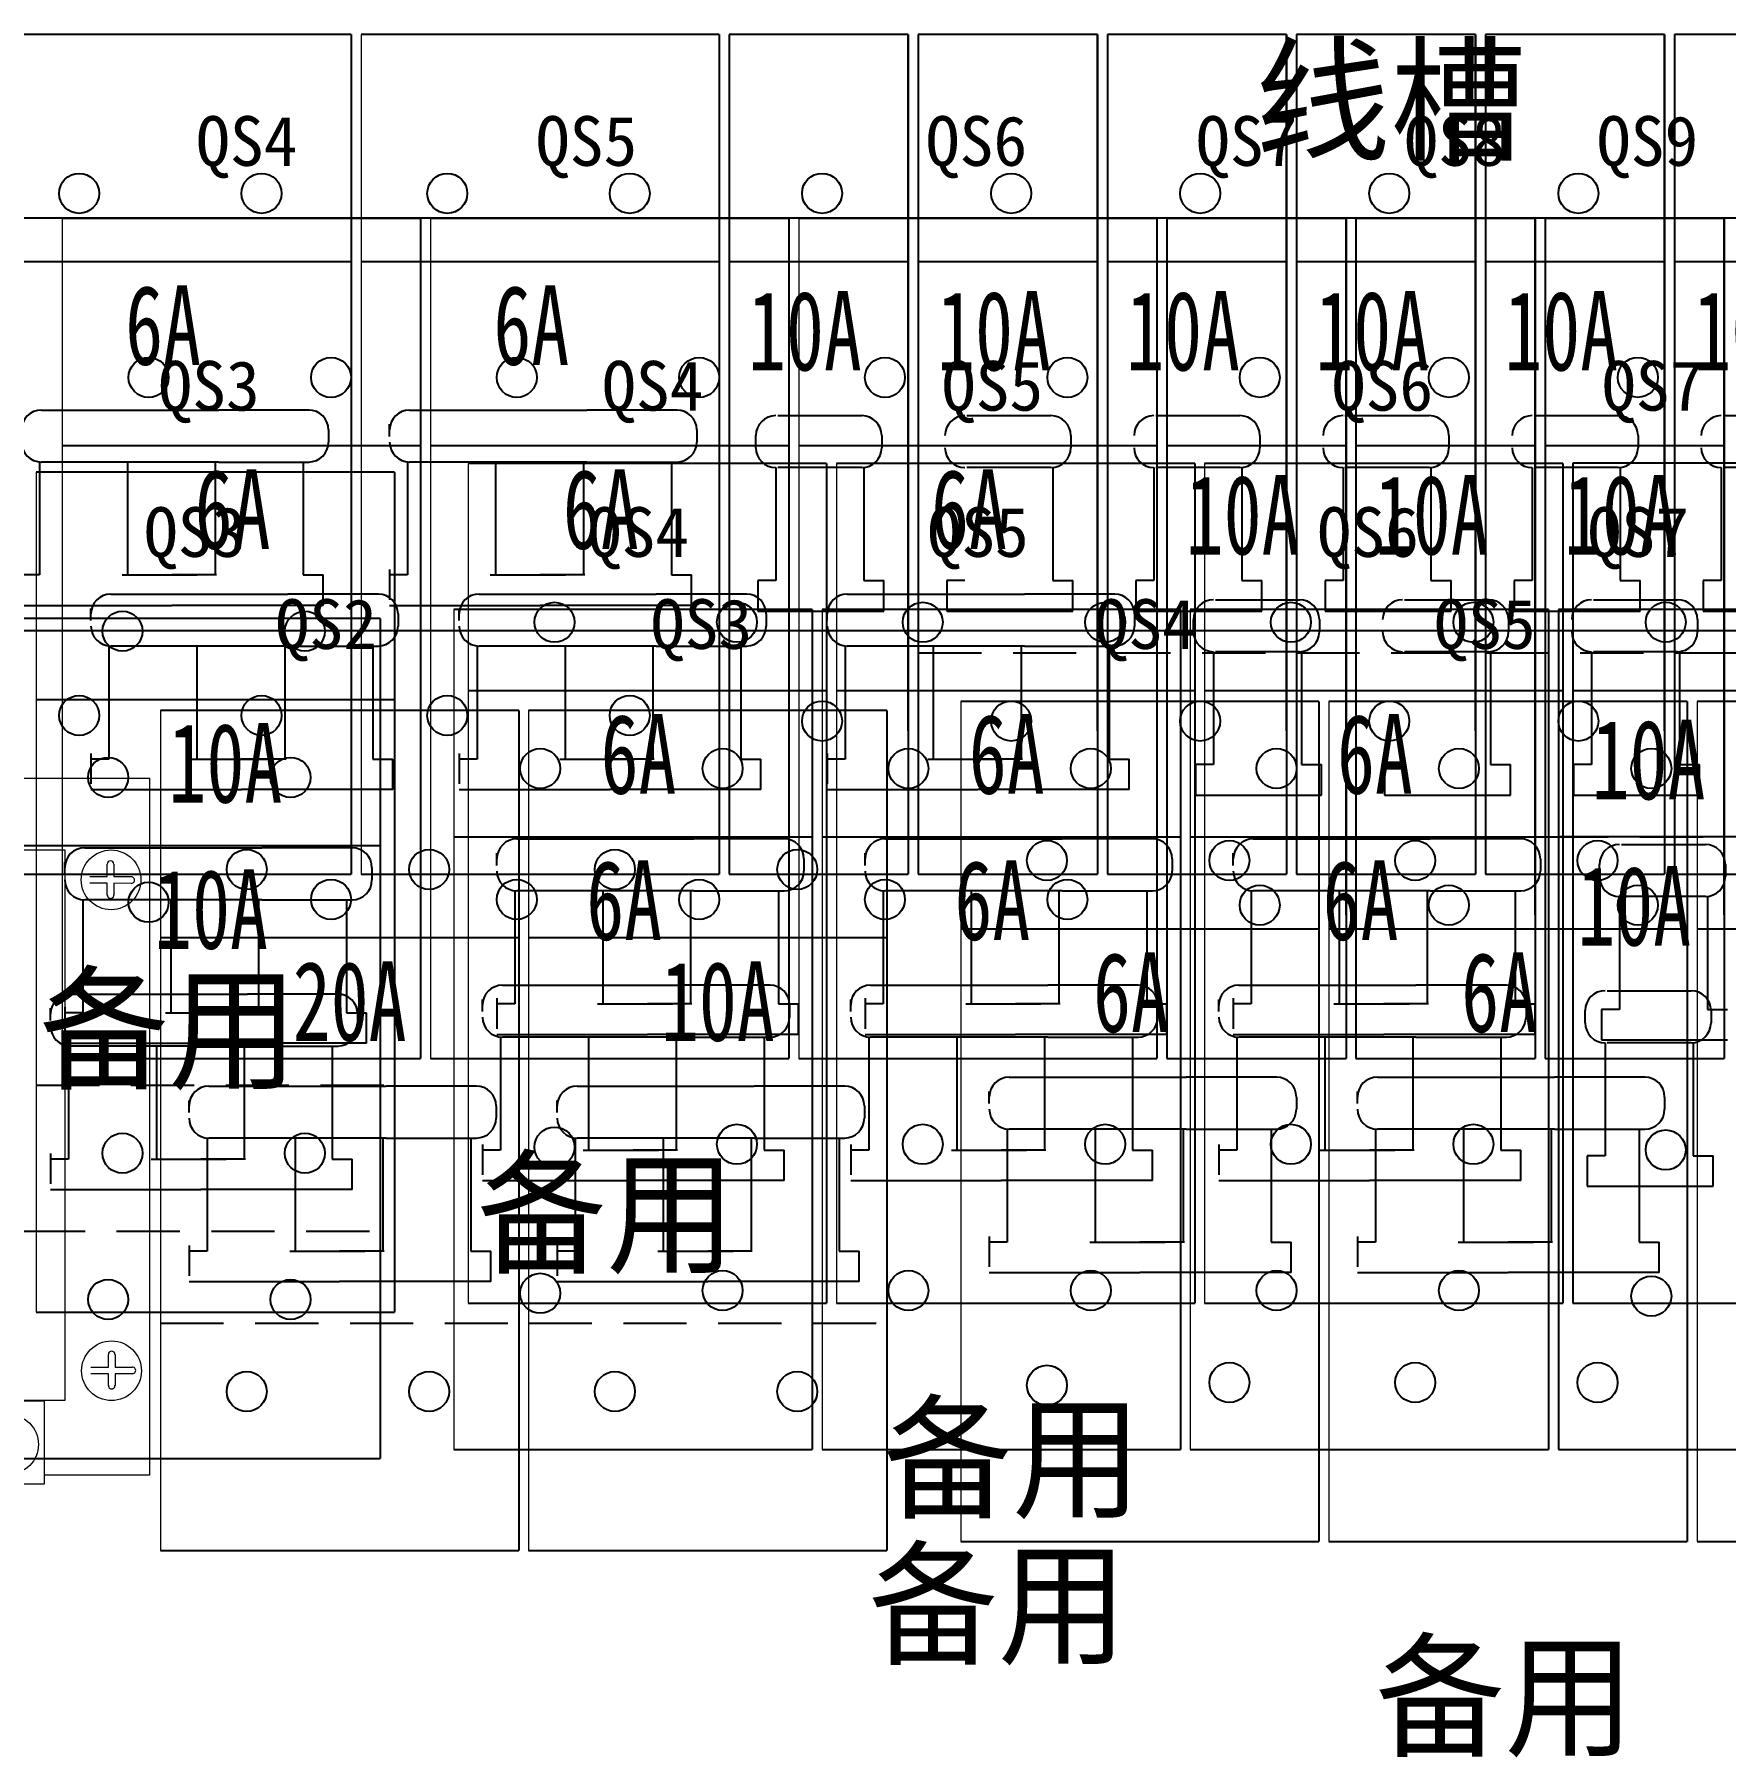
# Model space of a CAD drawing. Extents: x -21176 to 41123, y 80777 to 162275.
# Drawn here: x -17758.5 to -17588.5, y 81918.9 to 82092.1 of the extents above; entities that cross this region are included whole.
import ezdxf

# ---------------------------------------------------------------- set-up
doc = ezdxf.new("R2010")
doc.units = 0
doc.header["$MEASUREMENT"] = 0
doc.linetypes.add('HIDDEN', pattern=[9.525, 6.35, -3.175])
doc.layers.add('TEXT', color=2, linetype='Continuous')
doc.layers.add('细实线层', color=7, linetype='Continuous')
doc.styles.add('ST', font='', dxfattribs={"width": 0.8, "height": 300})
doc.styles.get('ST').set_extended_font_data('SimSun')

msp = doc.modelspace()

# ---------------------------------------------------------------- linework, layer by layer
at = {"color": 0, "linetype": 'Continuous'}
for p, q in [((-17726.634, 82092.112), (-17762.634, 82092.112)), ((-17689.634, 82092.112), (-17725.634, 82092.112)), ((-17688.637, 82092.117), (-17688.637, 82007.682)), ((-17670.637, 82092.117), (-17688.637, 82092.117)), ((-17670.637, 82079.117), (-17670.637, 82092.117)), ((-17670.637, 82079.117), (-17670.637, 82092.117)), ((-17670.637, 82092.117), (-17670.637, 82022.117)), ((-17669.637, 82092.117), (-17669.637, 82007.682)), ((-17651.637, 82092.117), (-17669.637, 82092.117)), ((-17651.637, 82079.117), (-17651.637, 82092.117)), ((-17651.637, 82079.117), (-17651.637, 82092.117)), ((-17651.637, 82092.117), (-17651.637, 82022.117)), ((-17650.637, 82092.117), (-17650.637, 82007.682)), ((-17632.637, 82092.117), (-17650.637, 82092.117)), ((-17632.637, 82079.117), (-17632.637, 82092.117)), ((-17632.637, 82079.117), (-17632.637, 82092.117)), ((-17632.637, 82092.117), (-17632.637, 82022.117)), ((-17631.637, 82092.117), (-17631.637, 82007.682)), ((-17613.637, 82092.117), (-17631.637, 82092.117)), ((-17613.637, 82079.117), (-17613.637, 82092.117)), ((-17613.637, 82079.117), (-17613.637, 82092.117)), ((-17613.637, 82092.117), (-17613.637, 82022.117)), ((-17612.637, 82092.117), (-17612.637, 82007.682)), ((-17594.637, 82092.117), (-17612.637, 82092.117)), ((-17594.637, 82079.117), (-17594.637, 82092.117)), ((-17594.637, 82079.117), (-17594.637, 82092.117)), ((-17594.637, 82092.117), (-17594.637, 82022.117)), ((-17593.637, 82092.117), (-17593.637, 82007.682)), ((-17575.637, 82092.117), (-17593.637, 82092.117)), ((-17719.652, 82073.61), (-17755.652, 82073.61)), ((-17682.652, 82073.61), (-17718.652, 82073.61)), ((-17645.652, 82073.61), (-17681.652, 82073.61)), ((-17644.655, 82073.615), (-17644.655, 81989.18)), ((-17626.655, 82073.615), (-17644.655, 82073.615)), ((-17626.655, 82060.615), (-17626.655, 82073.615)), ((-17626.655, 82060.615), (-17626.655, 82073.615)), ((-17626.655, 82073.615), (-17626.655, 82003.615)), ((-17625.655, 82073.615), (-17625.655, 81989.18)), ((-17607.655, 82073.615), (-17625.655, 82073.615)), ((-17607.655, 82060.615), (-17607.655, 82073.615)), ((-17607.655, 82060.615), (-17607.655, 82073.615)), ((-17607.655, 82073.615), (-17607.655, 82003.615)), ((-17606.655, 82073.615), (-17606.655, 81989.18)), ((-17588.655, 82073.615), (-17606.655, 82073.615)), ((-17588.655, 82060.615), (-17588.655, 82073.615)), ((-17588.655, 82060.615), (-17588.655, 82073.615)), ((-17588.655, 82073.615), (-17588.655, 82003.615)), ((-17762.634, 82069.285), (-17726.634, 82069.285)), ((-17725.634, 82069.285), (-17689.634, 82069.285)), ((-17688.637, 82069.29), (-17670.637, 82069.29)), ((-17669.637, 82069.29), (-17651.637, 82069.29)), ((-17650.637, 82069.29), (-17632.637, 82069.29)), ((-17631.637, 82069.29), (-17613.637, 82069.29)), ((-17612.637, 82069.29), (-17594.637, 82069.29)), ((-17593.637, 82069.29), (-17575.637, 82069.29)), ((-17755.652, 82050.783), (-17719.652, 82050.783)), ((-17718.652, 82050.783), (-17682.652, 82050.783)), ((-17681.652, 82050.783), (-17645.652, 82050.783)), ((-17644.655, 82050.788), (-17626.655, 82050.788)), ((-17625.655, 82050.788), (-17607.655, 82050.788)), ((-17606.655, 82050.788), (-17588.655, 82050.788)), ((-17722.277, 82048.1), (-17758.277, 82048.1)), ((-17678.859, 82048.996), (-17714.859, 82048.996)), ((-17641.859, 82048.996), (-17677.859, 82048.996)), ((-17604.859, 82048.996), (-17640.859, 82048.996)), ((-17603.862, 82049.001), (-17603.862, 81964.566)), ((-17585.862, 82049.001), (-17603.862, 82049.001)), ((-17680.301, 82034.295), (-17716.301, 82034.295)), ((-17643.301, 82034.295), (-17679.301, 82034.295)), ((-17606.301, 82034.295), (-17642.301, 82034.295)), ((-17605.303, 82034.299), (-17605.303, 81949.864)), ((-17587.303, 82034.299), (-17605.303, 82034.299)), ((-17723.718, 82033.398), (-17759.718, 82033.398)), ((-17758.277, 82025.272), (-17722.277, 82025.272)), ((-17714.859, 82026.169), (-17678.859, 82026.169)), ((-17677.859, 82026.169), (-17641.859, 82026.169)), ((-17640.859, 82026.169), (-17604.859, 82026.169)), ((-17603.862, 82026.174), (-17585.862, 82026.174)), ((-17709.792, 82024.147), (-17745.792, 82024.147)), ((-17672.792, 82024.147), (-17708.792, 82024.147)), ((-17629.375, 82025.044), (-17665.375, 82025.044)), ((-17592.375, 82025.044), (-17628.375, 82025.044)), ((-17555.375, 82025.044), (-17591.375, 82025.044)), ((-17716.301, 82011.467), (-17680.301, 82011.467)), ((-17679.301, 82011.467), (-17643.301, 82011.467)), ((-17642.301, 82011.467), (-17606.301, 82011.467)), ((-17605.303, 82011.472), (-17587.303, 82011.472)), ((-17759.718, 82010.57), (-17723.718, 82010.57)), ((-17762.634, 82007.682), (-17726.634, 82007.682)), ((-17725.634, 82007.682), (-17689.634, 82007.682)), ((-17688.637, 82007.682), (-17670.637, 82007.682)), ((-17669.637, 82007.682), (-17651.637, 82007.682)), ((-17650.637, 82007.682), (-17632.637, 82007.682)), ((-17631.637, 82007.682), (-17613.637, 82007.682)), ((-17612.637, 82007.682), (-17594.637, 82007.682)), ((-17593.637, 82007.682), (-17575.637, 82007.682)), ((-17745.792, 82001.32), (-17709.792, 82001.32)), ((-17708.792, 82001.32), (-17672.792, 82001.32)), ((-17665.375, 82002.216), (-17629.375, 82002.216)), ((-17628.375, 82002.216), (-17592.375, 82002.216)), ((-17591.375, 82002.216), (-17555.375, 82002.216)), ((-17755.652, 81989.18), (-17719.652, 81989.18)), ((-17718.652, 81989.18), (-17682.652, 81989.18)), ((-17681.652, 81989.18), (-17645.652, 81989.18)), ((-17644.655, 81989.18), (-17626.655, 81989.18)), ((-17625.655, 81989.18), (-17607.655, 81989.18)), ((-17606.655, 81989.18), (-17588.655, 81989.18)), ((-17758.277, 81963.669), (-17722.277, 81963.669)), ((-17714.859, 81964.566), (-17678.859, 81964.566)), ((-17677.859, 81964.566), (-17641.859, 81964.566)), ((-17640.859, 81964.566), (-17604.859, 81964.566)), ((-17603.862, 81964.566), (-17585.862, 81964.566)), ((-17716.301, 81949.864), (-17680.301, 81949.864)), ((-17679.301, 81949.864), (-17643.301, 81949.864)), ((-17642.301, 81949.864), (-17606.301, 81949.864)), ((-17605.303, 81949.864), (-17587.303, 81949.864)), ((-17759.718, 81948.968), (-17723.718, 81948.968)), ((-17665.375, 81940.613), (-17629.375, 81940.613)), ((-17628.375, 81940.613), (-17592.375, 81940.613)), ((-17591.375, 81940.613), (-17555.375, 81940.613)), ((-17745.792, 81939.717), (-17709.792, 81939.717)), ((-17708.792, 81939.717), (-17672.792, 81939.717))]:
    msp.add_line(p, q, dxfattribs=at)
at = {"color": 0, "lineweight": -2}
for p, q in [((-17726.634, 82092.112), (-17726.634, 82007.682)), ((-17689.634, 82092.112), (-17689.634, 82007.682)), ((-17271.046, 82073.648), (-18201.046, 82073.648)), ((-17719.652, 82073.61), (-17719.652, 81989.18)), ((-17682.652, 82073.61), (-17682.652, 81989.18)), ((-17645.652, 82073.61), (-17645.652, 81989.18)), ((-17722.277, 82048.1), (-17722.277, 81963.669)), ((-17678.859, 82048.996), (-17678.859, 81964.566)), ((-17641.859, 82048.996), (-17641.859, 81964.566)), ((-17604.859, 82048.996), (-17604.859, 81964.566)), ((-17680.301, 82034.295), (-17680.301, 81949.864)), ((-17643.301, 82034.295), (-17643.301, 81949.864)), ((-17606.301, 82034.295), (-17606.301, 81949.864)), ((-17723.718, 82033.398), (-17723.718, 81948.968)), ((-17271.046, 82032.147), (-18201.046, 82032.147)), ((-17709.792, 82024.147), (-17709.792, 81939.717)), ((-17672.792, 82024.147), (-17672.792, 81939.717)), ((-17629.375, 82025.044), (-17629.375, 81940.613)), ((-17592.375, 82025.044), (-17592.375, 81940.613))]:
    msp.add_line(p, q, dxfattribs=at)
at = {"linetype": 'Continuous'}
for p, q in [((-17670.637, 82022.117), (-17670.637, 82092.117)), ((-17651.637, 82022.117), (-17651.637, 82092.117)), ((-17632.637, 82022.117), (-17632.637, 82092.117)), ((-17613.637, 82022.117), (-17613.637, 82092.117)), ((-17594.637, 82022.117), (-17594.637, 82092.117)), ((-17626.655, 82003.615), (-17626.655, 82073.615)), ((-17607.655, 82003.615), (-17607.655, 82073.615)), ((-17588.655, 82003.615), (-17588.655, 82073.615))]:
    msp.add_line(p, q, dxfattribs=at)
for p, q in [((-17670.637, 82092.117), (-17670.637, 82072.117)), ((-17651.637, 82092.117), (-17651.637, 82072.117)), ((-17632.637, 82092.117), (-17632.637, 82072.117)), ((-17613.637, 82092.117), (-17613.637, 82072.117)), ((-17594.637, 82092.117), (-17594.637, 82072.117)), ((-17626.655, 82073.615), (-17626.655, 82053.615)), ((-17607.655, 82073.615), (-17607.655, 82053.615)), ((-17588.655, 82073.615), (-17588.655, 82053.615)), ((-17670.637, 82064.617), (-17670.637, 82071.617)), ((-17670.637, 82064.617), (-17670.637, 82071.617)), ((-17651.637, 82064.617), (-17651.637, 82071.617)), ((-17651.637, 82064.617), (-17651.637, 82071.617)), ((-17632.637, 82064.617), (-17632.637, 82071.617)), ((-17632.637, 82064.617), (-17632.637, 82071.617)), ((-17613.637, 82064.617), (-17613.637, 82071.617)), ((-17613.637, 82064.617), (-17613.637, 82071.617)), ((-17594.637, 82064.617), (-17594.637, 82071.617)), ((-17594.637, 82064.617), (-17594.637, 82071.617)), ((-17626.655, 82046.115), (-17626.655, 82053.115)), ((-17626.655, 82046.115), (-17626.655, 82053.115)), ((-17607.655, 82046.115), (-17607.655, 82053.115)), ((-17607.655, 82046.115), (-17607.655, 82053.115)), ((-17588.655, 82046.115), (-17588.655, 82053.115)), ((-17588.655, 82046.115), (-17588.655, 82053.115)), ((-17685.762, 82037.21), (-17685.762, 82034.146)), ((-17666.762, 82037.21), (-17666.762, 82034.146)), ((-17647.762, 82037.21), (-17647.762, 82034.146)), ((-17628.762, 82037.21), (-17628.762, 82034.146)), ((-17609.762, 82037.21), (-17609.762, 82034.146)), ((-17590.762, 82037.21), (-17590.762, 82034.146)), ((-17685.762, 82034.146), (-17673.104, 82034.146)), ((-17666.762, 82034.146), (-17654.104, 82034.146)), ((-17647.762, 82034.146), (-17635.104, 82034.146)), ((-17628.762, 82034.146), (-17616.104, 82034.146)), ((-17609.762, 82034.146), (-17597.104, 82034.146)), ((-17590.762, 82034.146), (-17578.104, 82034.146)), ((-17670.637, 82029.617), (-17670.637, 82022.617)), ((-17651.637, 82029.617), (-17651.637, 82022.617)), ((-17632.637, 82029.617), (-17632.637, 82022.617)), ((-17613.637, 82029.617), (-17613.637, 82022.617)), ((-17594.637, 82029.617), (-17594.637, 82022.617)), ((-17670.637, 82022.617), (-17670.637, 82007.682)), ((-17651.637, 82022.617), (-17651.637, 82007.682)), ((-17632.637, 82022.617), (-17632.637, 82007.682)), ((-17613.637, 82022.617), (-17613.637, 82007.682)), ((-17594.637, 82022.617), (-17594.637, 82007.682)), ((-17641.78, 82018.709), (-17641.78, 82015.644)), ((-17622.78, 82018.709), (-17622.78, 82015.644)), ((-17603.78, 82018.709), (-17603.78, 82015.644)), ((-17641.78, 82015.644), (-17629.123, 82015.644)), ((-17622.78, 82015.644), (-17610.123, 82015.644)), ((-17603.78, 82015.644), (-17591.123, 82015.644)), ((-17626.655, 82011.115), (-17626.655, 82004.115)), ((-17607.655, 82011.115), (-17607.655, 82004.115)), ((-17588.655, 82011.115), (-17588.655, 82004.115)), ((-17626.655, 82004.115), (-17626.655, 81989.18)), ((-17607.655, 82004.115), (-17607.655, 81989.18)), ((-17588.655, 82004.115), (-17588.655, 81989.18)), ((-17600.987, 81994.095), (-17600.987, 81991.031)), ((-17600.987, 81991.031), (-17588.33, 81991.031)), ((-17602.428, 81979.393), (-17602.428, 81976.329)), ((-17602.428, 81976.329), (-17589.771, 81976.329))]:
    msp.add_line(p, q)
at = {"color": 0}
for p, q in [((-17757.759, 82054.359), (-17739.96, 82054.359)), ((-17730.859, 82054.359), (-17739.96, 82054.359)), ((-17720.759, 82054.359), (-17702.96, 82054.359)), ((-17693.859, 82054.359), (-17702.96, 82054.359)), ((-17683.762, 82053.794), (-17675.31, 82053.794)), ((-17664.762, 82053.794), (-17656.31, 82053.794)), ((-17645.762, 82053.794), (-17637.31, 82053.794)), ((-17626.762, 82053.794), (-17618.31, 82053.794)), ((-17607.762, 82053.794), (-17599.31, 82053.794)), ((-17588.762, 82053.794), (-17580.31, 82053.794)), ((-17728.899, 82052.359), (-17728.899, 82051.132)), ((-17722.759, 82051.696), (-17722.759, 82052.924)), ((-17691.899, 82052.359), (-17691.899, 82051.132)), ((-17685.957, 82050.567), (-17685.957, 82051.794)), ((-17673.31, 82051.794), (-17673.31, 82050.567)), ((-17654.31, 82051.794), (-17654.31, 82050.567)), ((-17635.31, 82051.794), (-17635.31, 82050.567)), ((-17616.31, 82051.794), (-17616.31, 82050.567)), ((-17597.31, 82051.794), (-17597.31, 82050.567)), ((-17757.954, 82049.131), (-17757.954, 82037.775)), ((-17739.96, 82049.131), (-17757.759, 82049.131)), ((-17749.112, 82049.131), (-17749.112, 82037.775)), ((-17740.285, 82049.131), (-17740.285, 82037.775)), ((-17739.96, 82049.131), (-17730.859, 82049.131)), ((-17731.443, 82049.131), (-17731.443, 82037.775)), ((-17720.954, 82049.131), (-17720.954, 82037.775)), ((-17702.96, 82049.131), (-17720.759, 82049.131)), ((-17712.112, 82049.131), (-17712.112, 82037.775)), ((-17703.285, 82049.131), (-17703.285, 82037.775)), ((-17702.96, 82049.131), (-17693.859, 82049.131)), ((-17694.443, 82049.131), (-17694.443, 82037.775)), ((-17683.957, 82048.567), (-17683.957, 82037.21)), ((-17675.31, 82048.567), (-17683.762, 82048.567)), ((-17675.115, 82048.567), (-17675.115, 82037.21)), ((-17656.31, 82048.567), (-17664.762, 82048.567)), ((-17656.115, 82048.567), (-17656.115, 82037.21)), ((-17645.957, 82048.567), (-17645.957, 82037.21)), ((-17637.31, 82048.567), (-17645.762, 82048.567)), ((-17637.115, 82048.567), (-17637.115, 82037.21)), ((-17626.957, 82048.567), (-17626.957, 82037.21)), ((-17618.31, 82048.567), (-17626.762, 82048.567)), ((-17618.115, 82048.567), (-17618.115, 82037.21)), ((-17607.957, 82048.567), (-17607.957, 82037.21)), ((-17599.31, 82048.567), (-17607.762, 82048.567)), ((-17599.115, 82048.567), (-17599.115, 82037.21)), ((-17588.957, 82048.567), (-17588.957, 82037.21)), ((-17580.31, 82048.567), (-17588.762, 82048.567)), ((-17757.954, 82037.775), (-17759.759, 82037.775)), ((-17749.644, 82037.775), (-17742.089, 82037.775)), ((-17749.112, 82037.775), (-17744.634, 82037.775)), ((-17740.156, 82037.775), (-17744.634, 82037.775)), ((-17740.285, 82037.775), (-17742.089, 82037.775)), ((-17731.443, 82037.775), (-17729.432, 82037.775)), ((-17722.759, 82038.34), (-17722.759, 82035.276)), ((-17720.954, 82037.775), (-17722.759, 82037.775)), ((-17712.644, 82037.775), (-17705.089, 82037.775)), ((-17712.112, 82037.775), (-17707.634, 82037.775)), ((-17703.156, 82037.775), (-17707.634, 82037.775)), ((-17703.285, 82037.775), (-17705.089, 82037.775)), ((-17694.443, 82037.775), (-17692.432, 82037.775)), ((-17750.777, 82035.857), (-17732.979, 82035.857)), ((-17723.878, 82035.857), (-17732.979, 82035.857)), ((-17713.777, 82035.857), (-17695.979, 82035.857)), ((-17686.878, 82035.857), (-17695.979, 82035.857)), ((-17683.957, 82037.21), (-17685.762, 82037.21)), ((-17676.777, 82035.857), (-17658.979, 82035.857)), ((-17675.115, 82037.21), (-17673.104, 82037.21)), ((-17664.957, 82037.21), (-17666.762, 82037.21)), ((-17649.878, 82035.857), (-17658.979, 82035.857)), ((-17656.115, 82037.21), (-17654.104, 82037.21)), ((-17645.957, 82037.21), (-17647.762, 82037.21)), ((-17637.115, 82037.21), (-17635.104, 82037.21)), ((-17626.957, 82037.21), (-17628.762, 82037.21)), ((-17618.115, 82037.21), (-17616.104, 82037.21)), ((-17607.957, 82037.21), (-17609.762, 82037.21)), ((-17599.115, 82037.21), (-17597.104, 82037.21)), ((-17588.957, 82037.21), (-17590.762, 82037.21)), ((-17759.759, 82034.711), (-17744.634, 82034.711)), ((-17752.777, 82033.195), (-17752.777, 82034.422)), ((-17729.432, 82034.711), (-17744.634, 82034.711)), ((-17722.759, 82034.711), (-17707.634, 82034.711)), ((-17715.777, 82033.195), (-17715.777, 82034.422)), ((-17692.432, 82034.711), (-17707.634, 82034.711)), ((-17678.777, 82033.195), (-17678.777, 82034.422)), ((-17639.78, 82035.292), (-17631.329, 82035.292)), ((-17620.78, 82035.292), (-17612.329, 82035.292)), ((-17601.78, 82035.292), (-17593.329, 82035.292)), ((-17721.917, 82033.857), (-17721.917, 82032.63)), ((-17684.917, 82033.857), (-17684.917, 82032.63)), ((-17647.917, 82033.857), (-17647.917, 82032.63)), ((-17641.976, 82032.065), (-17641.976, 82033.292)), ((-17629.329, 82033.292), (-17629.329, 82032.065)), ((-17610.329, 82033.292), (-17610.329, 82032.065)), ((-17591.329, 82033.292), (-17591.329, 82032.065)), ((-17750.973, 82030.63), (-17750.973, 82019.274)), ((-17732.979, 82030.63), (-17750.777, 82030.63)), ((-17742.131, 82030.63), (-17742.131, 82019.274)), ((-17733.303, 82030.63), (-17733.303, 82019.274)), ((-17732.979, 82030.63), (-17723.878, 82030.63)), ((-17724.461, 82030.63), (-17724.461, 82019.274)), ((-17713.973, 82030.63), (-17713.973, 82019.274)), ((-17695.979, 82030.63), (-17713.777, 82030.63)), ((-17705.131, 82030.63), (-17705.131, 82019.274)), ((-17696.303, 82030.63), (-17696.303, 82019.274)), ((-17695.979, 82030.63), (-17686.878, 82030.63)), ((-17687.461, 82030.63), (-17687.461, 82019.274)), ((-17676.973, 82030.63), (-17676.973, 82019.274)), ((-17658.979, 82030.63), (-17676.777, 82030.63)), ((-17668.131, 82030.63), (-17668.131, 82019.274)), ((-17659.303, 82030.63), (-17659.303, 82019.274)), ((-17658.979, 82030.63), (-17649.878, 82030.63)), ((-17650.461, 82030.63), (-17650.461, 82019.274)), ((-17639.976, 82030.065), (-17639.976, 82018.709)), ((-17631.329, 82030.065), (-17639.78, 82030.065)), ((-17631.133, 82030.065), (-17631.133, 82018.709)), ((-17612.329, 82030.065), (-17620.78, 82030.065)), ((-17612.133, 82030.065), (-17612.133, 82018.709)), ((-17601.976, 82030.065), (-17601.976, 82018.709)), ((-17593.329, 82030.065), (-17601.78, 82030.065)), ((-17593.133, 82030.065), (-17593.133, 82018.709)), ((-17752.777, 82019.839), (-17752.777, 82016.774)), ((-17750.973, 82019.274), (-17752.777, 82019.274)), ((-17742.663, 82019.274), (-17735.108, 82019.274)), ((-17742.131, 82019.274), (-17737.652, 82019.274)), ((-17733.174, 82019.274), (-17737.652, 82019.274)), ((-17733.303, 82019.274), (-17735.108, 82019.274)), ((-17724.461, 82019.274), (-17722.451, 82019.274)), ((-17715.777, 82019.839), (-17715.777, 82016.774)), ((-17713.973, 82019.274), (-17715.777, 82019.274)), ((-17705.663, 82019.274), (-17698.108, 82019.274)), ((-17705.131, 82019.274), (-17700.652, 82019.274)), ((-17696.174, 82019.274), (-17700.652, 82019.274)), ((-17696.303, 82019.274), (-17698.108, 82019.274)), ((-17687.461, 82019.274), (-17685.451, 82019.274)), ((-17678.777, 82019.839), (-17678.777, 82016.774)), ((-17676.973, 82019.274), (-17678.777, 82019.274)), ((-17668.663, 82019.274), (-17661.108, 82019.274)), ((-17668.131, 82019.274), (-17663.652, 82019.274)), ((-17659.174, 82019.274), (-17663.652, 82019.274)), ((-17659.303, 82019.274), (-17661.108, 82019.274)), ((-17650.461, 82019.274), (-17648.451, 82019.274)), ((-17639.976, 82018.709), (-17641.78, 82018.709)), ((-17631.133, 82018.709), (-17629.123, 82018.709)), ((-17620.976, 82018.709), (-17622.78, 82018.709)), ((-17612.133, 82018.709), (-17610.123, 82018.709)), ((-17601.976, 82018.709), (-17603.78, 82018.709)), ((-17593.133, 82018.709), (-17591.123, 82018.709)), ((-17752.777, 82016.209), (-17737.652, 82016.209)), ((-17722.451, 82016.209), (-17737.652, 82016.209)), ((-17715.777, 82016.209), (-17700.652, 82016.209)), ((-17685.451, 82016.209), (-17700.652, 82016.209)), ((-17678.777, 82016.209), (-17663.652, 82016.209)), ((-17648.451, 82016.209), (-17663.652, 82016.209)), ((-17753.402, 82010.346), (-17735.603, 82010.346)), ((-17726.502, 82010.346), (-17735.603, 82010.346)), ((-17711.984, 82008.581), (-17711.984, 82009.808)), ((-17709.984, 82011.243), (-17692.186, 82011.243)), ((-17683.085, 82011.243), (-17692.186, 82011.243)), ((-17674.984, 82008.581), (-17674.984, 82009.808)), ((-17672.984, 82011.243), (-17655.186, 82011.243)), ((-17646.085, 82011.243), (-17655.186, 82011.243)), ((-17637.984, 82008.581), (-17637.984, 82009.808)), ((-17635.984, 82011.243), (-17618.186, 82011.243)), ((-17609.085, 82011.243), (-17618.186, 82011.243)), ((-17598.987, 82010.678), (-17590.536, 82010.678)), ((-17755.402, 82007.684), (-17755.402, 82008.911)), ((-17724.542, 82008.347), (-17724.542, 82007.119)), ((-17681.125, 82009.244), (-17681.125, 82008.016)), ((-17644.125, 82009.244), (-17644.125, 82008.016)), ((-17607.125, 82009.244), (-17607.125, 82008.016)), ((-17601.183, 82007.451), (-17601.183, 82008.678)), ((-17588.536, 82008.678), (-17588.536, 82007.451)), ((-17753.597, 82005.119), (-17753.597, 81993.763)), ((-17735.603, 82005.119), (-17753.402, 82005.119)), ((-17744.755, 82005.119), (-17744.755, 81993.763)), ((-17735.928, 82005.119), (-17735.928, 81993.763)), ((-17735.603, 82005.119), (-17726.502, 82005.119)), ((-17727.086, 82005.119), (-17727.086, 81993.763)), ((-17710.18, 82006.016), (-17710.18, 81994.66)), ((-17692.186, 82006.016), (-17709.984, 82006.016)), ((-17701.338, 82006.016), (-17701.338, 81994.66)), ((-17692.51, 82006.016), (-17692.51, 81994.66)), ((-17692.186, 82006.016), (-17683.085, 82006.016)), ((-17683.668, 82006.016), (-17683.668, 81994.66)), ((-17673.18, 82006.016), (-17673.18, 81994.66)), ((-17655.186, 82006.016), (-17672.984, 82006.016)), ((-17664.338, 82006.016), (-17664.338, 81994.66)), ((-17655.51, 82006.016), (-17655.51, 81994.66)), ((-17655.186, 82006.016), (-17646.085, 82006.016)), ((-17646.668, 82006.016), (-17646.668, 81994.66)), ((-17636.18, 82006.016), (-17636.18, 81994.66)), ((-17618.186, 82006.016), (-17635.984, 82006.016)), ((-17627.338, 82006.016), (-17627.338, 81994.66)), ((-17618.51, 82006.016), (-17618.51, 81994.66)), ((-17618.186, 82006.016), (-17609.085, 82006.016)), ((-17609.668, 82006.016), (-17609.668, 81994.66)), ((-17599.183, 82005.451), (-17599.183, 81994.095)), ((-17590.536, 82005.451), (-17598.987, 82005.451)), ((-17590.34, 82005.451), (-17590.34, 81994.095)), ((-17711.426, 81996.541), (-17693.627, 81996.541)), ((-17684.526, 81996.541), (-17693.627, 81996.541)), ((-17674.426, 81996.541), (-17656.627, 81996.541)), ((-17647.526, 81996.541), (-17656.627, 81996.541)), ((-17637.426, 81996.541), (-17619.627, 81996.541)), ((-17610.526, 81996.541), (-17619.627, 81996.541)), ((-17600.428, 81995.976), (-17591.977, 81995.976)), ((-17756.843, 81992.982), (-17756.843, 81994.21)), ((-17755.402, 81994.328), (-17755.402, 81991.264)), ((-17754.843, 81995.645), (-17737.044, 81995.645)), ((-17727.944, 81995.645), (-17737.044, 81995.645)), ((-17713.426, 81993.879), (-17713.426, 81995.106)), ((-17711.984, 81995.225), (-17711.984, 81992.16)), ((-17710.18, 81994.66), (-17711.984, 81994.66)), ((-17701.87, 81994.66), (-17694.315, 81994.66)), ((-17701.338, 81994.66), (-17696.859, 81994.66)), ((-17692.381, 81994.66), (-17696.859, 81994.66)), ((-17692.51, 81994.66), (-17694.315, 81994.66)), ((-17683.668, 81994.66), (-17681.658, 81994.66)), ((-17682.566, 81994.542), (-17682.566, 81993.314)), ((-17676.426, 81993.879), (-17676.426, 81995.106)), ((-17674.984, 81995.225), (-17674.984, 81992.16)), ((-17673.18, 81994.66), (-17674.984, 81994.66)), ((-17664.87, 81994.66), (-17657.315, 81994.66)), ((-17664.338, 81994.66), (-17659.859, 81994.66)), ((-17655.381, 81994.66), (-17659.859, 81994.66)), ((-17655.51, 81994.66), (-17657.315, 81994.66)), ((-17646.668, 81994.66), (-17644.658, 81994.66)), ((-17645.566, 81994.542), (-17645.566, 81993.314)), ((-17639.426, 81993.879), (-17639.426, 81995.106)), ((-17637.984, 81995.225), (-17637.984, 81992.16)), ((-17636.18, 81994.66), (-17637.984, 81994.66)), ((-17627.87, 81994.66), (-17620.315, 81994.66)), ((-17627.338, 81994.66), (-17622.859, 81994.66)), ((-17618.381, 81994.66), (-17622.859, 81994.66)), ((-17618.51, 81994.66), (-17620.315, 81994.66)), ((-17609.668, 81994.66), (-17607.658, 81994.66)), ((-17608.566, 81994.542), (-17608.566, 81993.314)), ((-17599.183, 81994.095), (-17600.987, 81994.095)), ((-17590.34, 81994.095), (-17588.33, 81994.095)), ((-17753.597, 81993.763), (-17755.402, 81993.763)), ((-17745.287, 81993.763), (-17737.732, 81993.763)), ((-17744.755, 81993.763), (-17740.277, 81993.763)), ((-17735.799, 81993.763), (-17740.277, 81993.763)), ((-17735.928, 81993.763), (-17737.732, 81993.763)), ((-17727.086, 81993.763), (-17725.075, 81993.763)), ((-17725.983, 81993.645), (-17725.983, 81992.418)), ((-17602.624, 81992.749), (-17602.624, 81993.976)), ((-17589.977, 81993.976), (-17589.977, 81992.749)), ((-17755.402, 81990.699), (-17740.277, 81990.699)), ((-17725.075, 81990.699), (-17740.277, 81990.699)), ((-17711.984, 81991.595), (-17696.859, 81991.595)), ((-17711.621, 81991.314), (-17711.621, 81979.958)), ((-17693.627, 81991.314), (-17711.426, 81991.314)), ((-17702.779, 81991.314), (-17702.779, 81979.958)), ((-17681.658, 81991.595), (-17696.859, 81991.595)), ((-17693.952, 81991.314), (-17693.952, 81979.958)), ((-17693.627, 81991.314), (-17684.526, 81991.314)), ((-17685.109, 81991.314), (-17685.109, 81979.958)), ((-17674.984, 81991.595), (-17659.859, 81991.595)), ((-17674.621, 81991.314), (-17674.621, 81979.958)), ((-17656.627, 81991.314), (-17674.426, 81991.314)), ((-17665.779, 81991.314), (-17665.779, 81979.958)), ((-17644.658, 81991.595), (-17659.859, 81991.595)), ((-17656.952, 81991.314), (-17656.952, 81979.958)), ((-17656.627, 81991.314), (-17647.526, 81991.314)), ((-17648.109, 81991.314), (-17648.109, 81979.958)), ((-17637.984, 81991.595), (-17622.859, 81991.595)), ((-17637.621, 81991.314), (-17637.621, 81979.958)), ((-17619.627, 81991.314), (-17637.426, 81991.314)), ((-17628.779, 81991.314), (-17628.779, 81979.958)), ((-17607.658, 81991.595), (-17622.859, 81991.595)), ((-17619.952, 81991.314), (-17619.952, 81979.958)), ((-17619.627, 81991.314), (-17610.526, 81991.314)), ((-17611.109, 81991.314), (-17611.109, 81979.958)), ((-17600.624, 81990.749), (-17600.624, 81979.393)), ((-17591.977, 81990.749), (-17600.428, 81990.749)), ((-17591.782, 81990.749), (-17591.782, 81979.393)), ((-17755.038, 81990.417), (-17755.038, 81979.061)), ((-17737.044, 81990.417), (-17754.843, 81990.417)), ((-17746.196, 81990.417), (-17746.196, 81979.061)), ((-17737.369, 81990.417), (-17737.369, 81979.061)), ((-17737.044, 81990.417), (-17727.944, 81990.417)), ((-17728.527, 81990.417), (-17728.527, 81979.061)), ((-17660.5, 81987.29), (-17642.701, 81987.29)), ((-17633.6, 81987.29), (-17642.701, 81987.29)), ((-17623.5, 81987.29), (-17605.701, 81987.29)), ((-17596.6, 81987.29), (-17605.701, 81987.29)), ((-17740.917, 81986.394), (-17723.118, 81986.394)), ((-17714.018, 81986.394), (-17723.118, 81986.394)), ((-17703.917, 81986.394), (-17686.118, 81986.394)), ((-17677.018, 81986.394), (-17686.118, 81986.394)), ((-17662.5, 81984.628), (-17662.5, 81985.855)), ((-17625.5, 81984.628), (-17625.5, 81985.855)), ((-17742.917, 81983.731), (-17742.917, 81984.959)), ((-17712.057, 81984.394), (-17712.057, 81983.167)), ((-17705.917, 81983.731), (-17705.917, 81984.959)), ((-17675.057, 81984.394), (-17675.057, 81983.167)), ((-17631.64, 81985.291), (-17631.64, 81984.063)), ((-17594.64, 81985.291), (-17594.64, 81984.063)), ((-17660.695, 81982.063), (-17660.695, 81970.707)), ((-17642.701, 81982.063), (-17660.5, 81982.063)), ((-17651.853, 81982.063), (-17651.853, 81970.707)), ((-17643.026, 81982.063), (-17643.026, 81970.707)), ((-17642.701, 81982.063), (-17633.6, 81982.063)), ((-17634.184, 81982.063), (-17634.184, 81970.707)), ((-17623.695, 81982.063), (-17623.695, 81970.707)), ((-17605.701, 81982.063), (-17623.5, 81982.063)), ((-17614.853, 81982.063), (-17614.853, 81970.707)), ((-17606.026, 81982.063), (-17606.026, 81970.707)), ((-17605.701, 81982.063), (-17596.6, 81982.063)), ((-17597.184, 81982.063), (-17597.184, 81970.707)), ((-17741.113, 81981.166), (-17741.113, 81969.81)), ((-17723.118, 81981.166), (-17740.917, 81981.166)), ((-17732.27, 81981.166), (-17732.27, 81969.81)), ((-17723.443, 81981.166), (-17723.443, 81969.81)), ((-17723.118, 81981.166), (-17714.018, 81981.166)), ((-17714.601, 81981.166), (-17714.601, 81969.81)), ((-17713.426, 81980.523), (-17713.426, 81977.458)), ((-17704.113, 81981.166), (-17704.113, 81969.81)), ((-17686.118, 81981.166), (-17703.917, 81981.166)), ((-17695.27, 81981.166), (-17695.27, 81969.81)), ((-17686.443, 81981.166), (-17686.443, 81969.81)), ((-17686.118, 81981.166), (-17677.018, 81981.166)), ((-17677.601, 81981.166), (-17677.601, 81969.81)), ((-17676.426, 81980.523), (-17676.426, 81977.458)), ((-17639.426, 81980.523), (-17639.426, 81977.458)), ((-17756.843, 81979.626), (-17756.843, 81976.562)), ((-17755.038, 81979.061), (-17756.843, 81979.061)), ((-17746.728, 81979.061), (-17739.174, 81979.061)), ((-17746.196, 81979.061), (-17741.718, 81979.061)), ((-17737.24, 81979.061), (-17741.718, 81979.061)), ((-17737.369, 81979.061), (-17739.174, 81979.061)), ((-17728.527, 81979.061), (-17726.516, 81979.061)), ((-17711.621, 81979.958), (-17713.426, 81979.958)), ((-17703.311, 81979.958), (-17695.756, 81979.958)), ((-17702.779, 81979.958), (-17698.301, 81979.958)), ((-17693.822, 81979.958), (-17698.301, 81979.958)), ((-17693.952, 81979.958), (-17695.756, 81979.958)), ((-17685.109, 81979.958), (-17683.099, 81979.958)), ((-17674.621, 81979.958), (-17676.426, 81979.958)), ((-17666.311, 81979.958), (-17658.756, 81979.958)), ((-17665.779, 81979.958), (-17661.301, 81979.958)), ((-17656.822, 81979.958), (-17661.301, 81979.958)), ((-17656.952, 81979.958), (-17658.756, 81979.958)), ((-17648.109, 81979.958), (-17646.099, 81979.958)), ((-17637.621, 81979.958), (-17639.426, 81979.958)), ((-17629.311, 81979.958), (-17621.756, 81979.958)), ((-17628.779, 81979.958), (-17624.301, 81979.958)), ((-17619.822, 81979.958), (-17624.301, 81979.958)), ((-17619.952, 81979.958), (-17621.756, 81979.958)), ((-17611.109, 81979.958), (-17609.099, 81979.958)), ((-17600.624, 81979.393), (-17602.428, 81979.393)), ((-17591.782, 81979.393), (-17589.771, 81979.393)), ((-17713.426, 81976.893), (-17698.301, 81976.893)), ((-17683.099, 81976.893), (-17698.301, 81976.893)), ((-17676.426, 81976.893), (-17661.301, 81976.893)), ((-17646.099, 81976.893), (-17661.301, 81976.893)), ((-17639.426, 81976.893), (-17624.301, 81976.893)), ((-17609.099, 81976.893), (-17624.301, 81976.893)), ((-17756.843, 81975.997), (-17741.718, 81975.997)), ((-17726.516, 81975.997), (-17741.718, 81975.997)), ((-17742.917, 81970.375), (-17742.917, 81967.311)), ((-17705.917, 81970.375), (-17705.917, 81967.311)), ((-17662.5, 81971.272), (-17662.5, 81968.208)), ((-17660.695, 81970.707), (-17662.5, 81970.707)), ((-17652.385, 81970.707), (-17644.83, 81970.707)), ((-17651.853, 81970.707), (-17647.375, 81970.707)), ((-17642.897, 81970.707), (-17647.375, 81970.707)), ((-17643.026, 81970.707), (-17644.83, 81970.707)), ((-17634.184, 81970.707), (-17632.173, 81970.707)), ((-17625.5, 81971.272), (-17625.5, 81968.208)), ((-17623.695, 81970.707), (-17625.5, 81970.707)), ((-17615.385, 81970.707), (-17607.83, 81970.707)), ((-17614.853, 81970.707), (-17610.375, 81970.707)), ((-17605.897, 81970.707), (-17610.375, 81970.707)), ((-17606.026, 81970.707), (-17607.83, 81970.707)), ((-17597.184, 81970.707), (-17595.173, 81970.707)), ((-17741.113, 81969.81), (-17742.917, 81969.81)), ((-17732.802, 81969.81), (-17725.248, 81969.81)), ((-17732.27, 81969.81), (-17727.792, 81969.81)), ((-17723.314, 81969.81), (-17727.792, 81969.81)), ((-17723.443, 81969.81), (-17725.248, 81969.81)), ((-17714.601, 81969.81), (-17712.59, 81969.81)), ((-17704.113, 81969.81), (-17705.917, 81969.81)), ((-17695.802, 81969.81), (-17688.248, 81969.81)), ((-17695.27, 81969.81), (-17690.792, 81969.81)), ((-17686.314, 81969.81), (-17690.792, 81969.81)), ((-17686.443, 81969.81), (-17688.248, 81969.81)), ((-17677.601, 81969.81), (-17675.59, 81969.81)), ((-17742.917, 81966.746), (-17727.792, 81966.746)), ((-17712.59, 81966.746), (-17727.792, 81966.746)), ((-17705.917, 81966.746), (-17690.792, 81966.746)), ((-17675.59, 81966.746), (-17690.792, 81966.746)), ((-17662.5, 81967.643), (-17647.375, 81967.643)), ((-17632.173, 81967.643), (-17647.375, 81967.643)), ((-17625.5, 81967.643), (-17610.375, 81967.643)), ((-17595.173, 81967.643), (-17610.375, 81967.643))]:
    msp.add_line(p, q, dxfattribs=at)
at = {"linetype": 'HIDDEN'}
for p, q in [((-17669.637, 82029.944), (-17651.637, 82029.944)), ((-17650.637, 82029.944), (-17632.637, 82029.944)), ((-17631.637, 82029.944), (-17613.637, 82029.944)), ((-17612.637, 82029.944), (-17594.637, 82029.944)), ((-17593.637, 82029.944), (-17575.637, 82029.944)), ((-17625.655, 82011.443), (-17607.655, 82011.443)), ((-17606.655, 82011.443), (-17588.655, 82011.443))]:
    msp.add_line(p, q, dxfattribs=at)
at = {"color": 0, "linetype": 'HIDDEN'}
for p, q in [((-17758.277, 81986.497), (-17722.277, 81986.497)), ((-17759.718, 81971.795), (-17723.718, 81971.795)), ((-17745.792, 81962.544), (-17709.792, 81962.544)), ((-17708.792, 81962.544), (-17672.792, 81962.544))]:
    msp.add_line(p, q, dxfattribs=at)
at = {"lineweight": 0}
for points in [[(-17757.477, 81947.315), (-17746.862, 81947.315), (-17746.862, 82017.315), (-17759.796, 82017.315)], [(-17751.135, 82007.447), (-17751.135, 82008.71)], [(-17750.467, 82008.71), (-17750.463, 82008.71), (-17750.463, 82007.447)], [(-17752.903, 82007.447), (-17751.135, 82007.447)], [(-17751.135, 82006.778), (-17752.903, 82006.779)], [(-17751.131, 82005.593), (-17751.135, 82005.593), (-17751.135, 82006.778)], [(-17750.463, 82007.447), (-17748.723, 82007.447), (-17748.723, 82007.443)], [(-17748.723, 82006.775), (-17750.463, 82006.777)], [(-17750.463, 82006.777), (-17750.463, 82005.593)], [(-17752.795, 81958.144), (-17751.027, 81958.144)], [(-17751.027, 81958.144), (-17751.027, 81959.407)], [(-17750.359, 81959.407), (-17750.355, 81959.407), (-17750.355, 81958.144)], [(-17750.355, 81958.144), (-17748.614, 81958.144), (-17748.614, 81958.14)], [(-17751.027, 81957.475), (-17752.795, 81957.477)], [(-17751.023, 81956.29), (-17751.027, 81956.29), (-17751.027, 81957.475)], [(-17748.614, 81957.473), (-17750.355, 81957.474)], [(-17750.355, 81957.474), (-17750.355, 81956.29)]]:
    msp.add_lwpolyline(points, dxfattribs=at)
for points in [[(-17799.418, 82010.144), (-17755.413, 82010.144), (-17755.413, 81954.773), (-17799.418, 81954.773)], [(-17764.947, 81954.738), (-17757.477, 81954.738), (-17757.477, 81946.376), (-17764.947, 81946.376)]]:
    msp.add_lwpolyline(points, close=True, dxfattribs=at)
at = {"color": 0, "linetype": 'Continuous'}
for centre in [(-17753.964, 82076.138), (-17735.634, 82076.138), (-17716.964, 82076.138), (-17698.634, 82076.138), (-17679.306, 82076.143), (-17660.306, 82076.143), (-17641.306, 82076.143), (-17622.306, 82076.143), (-17603.306, 82076.143), (-17746.983, 82057.636), (-17728.652, 82057.636), (-17709.983, 82057.636), (-17691.652, 82057.636), (-17672.983, 82057.636), (-17654.652, 82057.636), (-17635.325, 82057.641), (-17616.325, 82057.641), (-17597.325, 82057.641), (-17749.607, 82032.126), (-17731.277, 82032.126), (-17706.19, 82033.022), (-17687.859, 82033.022), (-17669.19, 82033.022), (-17650.859, 82033.022), (-17632.19, 82033.022), (-17613.859, 82033.022), (-17594.532, 82033.027), (-17753.964, 82023.656), (-17735.634, 82023.656), (-17716.964, 82023.656), (-17698.634, 82023.656), (-17679.306, 82023.091), (-17660.306, 82023.091), (-17641.306, 82023.091), (-17622.306, 82023.091), (-17603.306, 82023.091), (-17707.631, 82018.32), (-17689.301, 82018.32), (-17670.631, 82018.32), (-17652.301, 82018.32), (-17633.631, 82018.32), (-17615.301, 82018.32), (-17595.973, 82018.325), (-17751.049, 82017.424), (-17732.718, 82017.424), (-17737.123, 82008.173), (-17718.792, 82008.173), (-17700.123, 82008.173), (-17681.792, 82008.173), (-17656.705, 82009.07), (-17638.375, 82009.07), (-17619.705, 82009.07), (-17601.375, 82009.07), (-17746.983, 82004.875), (-17728.652, 82005.154), (-17709.983, 82005.154), (-17691.652, 82005.154), (-17672.983, 82005.154), (-17654.652, 82005.154), (-17635.325, 82004.589), (-17616.325, 82004.589), (-17597.325, 82004.589), (-17706.19, 81980.261), (-17687.859, 81980.54), (-17669.19, 81980.54), (-17650.859, 81980.54), (-17632.19, 81980.54), (-17613.859, 81980.54), (-17594.532, 81979.975), (-17749.607, 81979.644), (-17731.277, 81979.644), (-17751.049, 81964.942), (-17732.718, 81964.942), (-17707.631, 81965.559), (-17689.301, 81965.838), (-17670.631, 81965.838), (-17652.301, 81965.838), (-17633.631, 81965.838), (-17615.301, 81965.838), (-17595.973, 81965.274), (-17656.705, 81956.309), (-17638.375, 81956.587), (-17619.705, 81956.587), (-17601.375, 81956.587), (-17737.123, 81955.691), (-17718.792, 81955.691), (-17700.123, 81955.691), (-17681.792, 81955.691)]:
    msp.add_circle(centre, 2.01, dxfattribs=at)
at = {"lineweight": 0}
for centre in [(-17750.753, 82007.128), (-17750.709, 81957.773), (-17761.052, 81950.371)]:
    msp.add_circle(centre, 3, dxfattribs=at)
at = {"color": 0}
for centre, start, end in [((-17757.759, 82052.359), 90, 180), ((-17730.899, 82052.359), 0, 90), ((-17720.759, 82052.359), 90, 180), ((-17693.899, 82052.359), 0, 90), ((-17683.957, 82051.794), 90, 180), ((-17675.31, 82051.794), 0, 90), ((-17664.957, 82051.794), 90, 180), ((-17656.31, 82051.794), 0, 90), ((-17645.957, 82051.794), 90, 180), ((-17637.31, 82051.794), 0, 90), ((-17626.957, 82051.794), 90, 180), ((-17618.31, 82051.794), 0, 90), ((-17607.957, 82051.794), 90, 180), ((-17599.31, 82051.794), 0, 90), ((-17588.957, 82051.794), 90, 180), ((-17757.759, 82051.131), 180, 270), ((-17730.899, 82051.132), 270, 0), ((-17720.759, 82051.131), 180, 270), ((-17693.899, 82051.132), 270, 0), ((-17683.957, 82050.567), 180, 270), ((-17675.31, 82050.567), 270, 0), ((-17664.957, 82050.567), 180, 270), ((-17656.31, 82050.567), 270, 0), ((-17645.957, 82050.567), 180, 270), ((-17637.31, 82050.567), 270, 0), ((-17626.957, 82050.567), 180, 270), ((-17618.31, 82050.567), 270, 0), ((-17607.957, 82050.567), 180, 270), ((-17599.31, 82050.567), 270, 0), ((-17588.957, 82050.567), 180, 270), ((-17750.777, 82033.857), 90, 180), ((-17723.917, 82033.857), 0, 90), ((-17713.777, 82033.857), 90, 180), ((-17686.917, 82033.857), 0, 90), ((-17676.777, 82033.857), 90, 180), ((-17649.917, 82033.857), 0, 90), ((-17639.976, 82033.292), 90, 180), ((-17631.329, 82033.292), 0, 90), ((-17620.976, 82033.292), 90, 180), ((-17612.329, 82033.292), 0, 90), ((-17601.976, 82033.292), 90, 180), ((-17593.329, 82033.292), 0, 90), ((-17750.777, 82032.63), 180, 270), ((-17723.917, 82032.63), 270, 0), ((-17713.777, 82032.63), 180, 270), ((-17686.917, 82032.63), 270, 0), ((-17676.777, 82032.63), 180, 270), ((-17649.917, 82032.63), 270, 0), ((-17639.976, 82032.065), 180, 270), ((-17631.329, 82032.065), 270, 0), ((-17620.976, 82032.065), 180, 270), ((-17612.329, 82032.065), 270, 0), ((-17601.976, 82032.065), 180, 270), ((-17593.329, 82032.065), 270, 0), ((-17753.402, 82008.346), 90, 180), ((-17726.542, 82008.347), 0, 90), ((-17709.984, 82009.243), 90, 180), ((-17683.125, 82009.244), 0, 90), ((-17672.984, 82009.243), 90, 180), ((-17646.125, 82009.244), 0, 90), ((-17635.984, 82009.243), 90, 180), ((-17609.125, 82009.244), 0, 90), ((-17599.183, 82008.678), 90, 180), ((-17590.536, 82008.678), 0, 90), ((-17709.984, 82008.016), 180, 270), ((-17683.125, 82008.016), 270, 0), ((-17672.984, 82008.016), 180, 270), ((-17646.125, 82008.016), 270, 0), ((-17635.984, 82008.016), 180, 270), ((-17609.125, 82008.016), 270, 0), ((-17753.402, 82007.119), 180, 270), ((-17726.542, 82007.119), 270, 0), ((-17599.183, 82007.451), 180, 270), ((-17590.536, 82007.451), 270, 0), ((-17711.426, 81994.541), 90, 180), ((-17684.566, 81994.542), 0, 90), ((-17674.426, 81994.541), 90, 180), ((-17647.566, 81994.542), 0, 90), ((-17637.426, 81994.541), 90, 180), ((-17610.566, 81994.542), 0, 90), ((-17600.624, 81993.976), 90, 180), ((-17591.977, 81993.976), 0, 90), ((-17754.843, 81993.645), 90, 180), ((-17727.983, 81993.645), 0, 90), ((-17754.843, 81992.417), 180, 270), ((-17727.983, 81992.418), 270, 0), ((-17711.426, 81993.314), 180, 270), ((-17684.566, 81993.314), 270, 0), ((-17674.426, 81993.314), 180, 270), ((-17647.566, 81993.314), 270, 0), ((-17637.426, 81993.314), 180, 270), ((-17610.566, 81993.314), 270, 0), ((-17600.624, 81992.749), 180, 270), ((-17591.977, 81992.749), 270, 0), ((-17660.5, 81985.29), 90, 180), ((-17633.64, 81985.291), 0, 90), ((-17623.5, 81985.29), 90, 180), ((-17596.64, 81985.291), 0, 90), ((-17740.917, 81984.394), 90, 180), ((-17714.057, 81984.394), 0, 90), ((-17703.917, 81984.394), 90, 180), ((-17677.057, 81984.394), 0, 90), ((-17660.5, 81984.063), 180, 270), ((-17633.64, 81984.063), 270, 0), ((-17623.5, 81984.063), 180, 270), ((-17596.64, 81984.063), 270, 0), ((-17740.917, 81983.166), 180, 270), ((-17714.057, 81983.167), 270, 0), ((-17703.917, 81983.166), 180, 270), ((-17677.057, 81983.167), 270, 0)]:
    msp.add_arc(centre, 2, start, end, dxfattribs=at)
at = {"lineweight": 0}
for centre, radius, start, end in [((-17750.801, 82008.71), 0.334, 0, 180), ((-17748.723, 82007.109), 0.334, 269.89106, 90), ((-17750.817, 82007.076), 1.5, 257.76427, 257.93591), ((-17750.797, 82005.593), 0.334, 177.13099, 4.40977), ((-17750.817, 82007.076), 1.5, 283.60485, 283.64369), ((-17750.693, 81959.407), 0.334, 0, 180), ((-17748.614, 81957.806), 0.334, 269.89106, 90), ((-17750.709, 81957.773), 1.5, 257.76427, 257.93591), ((-17750.689, 81956.29), 0.334, 177.13099, 4.40977), ((-17750.709, 81957.773), 1.5, 283.60485, 283.64369)]:
    msp.add_arc(centre, radius, start, end, dxfattribs=at)
at = {"layer": 'TEXT', "linetype": 'Continuous'}
for p, q in [((-17670.637, 82092.117), (-17670.637, 82022.117)), ((-17651.637, 82092.117), (-17651.637, 82022.117)), ((-17632.637, 82092.117), (-17632.637, 82022.117)), ((-17613.637, 82092.117), (-17613.637, 82022.117)), ((-17594.637, 82092.117), (-17594.637, 82022.117)), ((-17626.655, 82073.615), (-17626.655, 82003.615)), ((-17607.655, 82073.615), (-17607.655, 82003.615)), ((-17588.655, 82073.615), (-17588.655, 82003.615)), ((-17729.432, 82034.711), (-17729.432, 82037.775)), ((-17692.432, 82034.711), (-17692.432, 82037.775)), ((-17673.104, 82034.146), (-17673.104, 82037.21)), ((-17654.104, 82034.146), (-17654.104, 82037.21)), ((-17635.104, 82034.146), (-17635.104, 82037.21)), ((-17616.104, 82034.146), (-17616.104, 82037.21)), ((-17597.104, 82034.146), (-17597.104, 82037.21)), ((-17722.451, 82016.209), (-17722.451, 82019.274)), ((-17685.451, 82016.209), (-17685.451, 82019.274)), ((-17648.451, 82016.209), (-17648.451, 82019.274)), ((-17629.123, 82015.644), (-17629.123, 82018.709)), ((-17610.123, 82015.644), (-17610.123, 82018.709)), ((-17591.123, 82015.644), (-17591.123, 82018.709)), ((-17681.658, 81991.595), (-17681.658, 81994.66)), ((-17644.658, 81991.595), (-17644.658, 81994.66)), ((-17607.658, 81991.595), (-17607.658, 81994.66)), ((-17725.075, 81990.699), (-17725.075, 81993.763)), ((-17726.516, 81975.997), (-17726.516, 81979.061)), ((-17683.099, 81976.893), (-17683.099, 81979.958)), ((-17646.099, 81976.893), (-17646.099, 81979.958)), ((-17609.099, 81976.893), (-17609.099, 81979.958)), ((-17589.771, 81976.329), (-17589.771, 81979.393)), ((-17632.173, 81967.643), (-17632.173, 81970.707)), ((-17595.173, 81967.643), (-17595.173, 81970.707)), ((-17712.59, 81966.746), (-17712.59, 81969.81)), ((-17675.59, 81966.746), (-17675.59, 81969.81))]:
    msp.add_line(p, q, dxfattribs=at)
at = {"layer": '细实线层', "lineweight": 0}
for p, q in [((-17725.634, 82092.112), (-17725.634, 82007.682)), ((-17755.652, 82073.61), (-17755.652, 81989.18)), ((-17718.652, 82073.61), (-17718.652, 81989.18)), ((-17681.652, 82073.61), (-17681.652, 81989.18)), ((-17758.277, 82048.1), (-17758.277, 81963.669)), ((-17714.859, 82048.996), (-17714.859, 81964.566)), ((-17677.859, 82048.996), (-17677.859, 81964.566)), ((-17640.859, 82048.996), (-17640.859, 81964.566)), ((-17716.301, 82034.295), (-17716.301, 81949.864)), ((-17679.301, 82034.295), (-17679.301, 81949.864)), ((-17642.301, 82034.295), (-17642.301, 81949.864)), ((-17745.792, 82024.147), (-17745.792, 81939.717)), ((-17708.792, 82024.147), (-17708.792, 81939.717)), ((-17665.375, 82025.044), (-17665.375, 81940.613)), ((-17628.375, 82025.044), (-17628.375, 81940.613)), ((-17591.375, 82025.044), (-17591.375, 81940.613))]:
    msp.add_line(p, q, dxfattribs=at)

# ---------------------------------------------------------------- texts
at = {"lineweight": 0, "width": 101.05579, "attachment_point": 1}
for s, insert, char_height in [('{\\fSimSun|b0|i0|c134|p2;\\C1;线槽}', (-17635.844, 82090.52), 10), ('QS4', (-17742.214, 82083.909), 5), ('QS6', (-17668.892, 82083.909), 5), ('QS7', (-17641.734, 82083.909), 5), ('QS8', (-17620.808, 82083.909), 5), ('QS9', (-17601.457, 82083.909), 5), ('QS3', (-17746.011, 82059.295), 5), ('QS4', (-17701.421, 82059.295), 5), ('QS6', (-17628.099, 82059.295), 5), ('QS7', (-17600.941, 82059.295), 5), ('QS3', (-17747.452, 82044.593), 5), ('QS4', (-17702.862, 82044.593), 5), ('QS6', (-17629.54, 82044.593), 5), ('QS7', (-17602.382, 82044.593), 5), ('QS2', (-17734.237, 82035.343), 5), ('QS3', (-17696.526, 82035.343), 5), ('QS4', (-17651.937, 82035.343), 5), ('备用', (-17757.961, 81997.116), 10), ('备用', (-17713.98, 81978.615), 10), ('备用', (-17673.187, 81954.001), 10), ('备用', (-17674.628, 81939.299), 10), ('备用', (-17623.702, 81930.048), 10)]:
    msp.add_mtext(s, dxfattribs=dict(at, insert=insert, char_height=char_height))
at = {"color": 2, "lineweight": 0, "char_height": 5, "width": 101.05579, "attachment_point": 1}
for insert in [(-17708.076, 82083.909), (-17667.283, 82059.295), (-17668.725, 82044.593), (-17617.799, 82035.343)]:
    msp.add_mtext('QS5', dxfattribs=dict(at, insert=insert))
at = {"layer": 'TEXT', "color": 0, "style": 'ST', "width": 0.7}
for s, p in [('6A', (-17749.334, 82058.9)), ('6A', (-17712.334, 82058.9)), ('10A', (-17686.74, 82058.335)), ('10A', (-17667.74, 82058.335)), ('10A', (-17648.74, 82058.335)), ('10A', (-17629.74, 82058.335)), ('10A', (-17610.74, 82058.335)), ('10A', (-17591.74, 82058.335)), ('6A', (-17742.353, 82040.398)), ('6A', (-17705.353, 82040.398)), ('6A', (-17668.353, 82040.398)), ('10A', (-17642.758, 82039.833)), ('10A', (-17623.758, 82039.833)), ('10A', (-17604.758, 82039.833)), ('6A', (-17701.56, 82015.784)), ('6A', (-17664.56, 82015.784)), ('6A', (-17627.56, 82015.784)), ('10A', (-17744.977, 82014.888)), ('10A', (-17601.965, 82015.22)), ('10A', (-17746.418, 82000.186)), ('6A', (-17703.001, 82001.082)), ('6A', (-17666.001, 82001.082)), ('6A', (-17629.001, 82001.082)), ('10A', (-17603.406, 82000.518)), ('6A', (-17652.075, 81991.831)), ('6A', (-17615.075, 81991.831)), ('20A', (-17732.492, 81990.935)), ('10A', (-17695.492, 81990.935))]:
    msp.add_text(s, height=8, dxfattribs=at).set_placement(p)

doc.saveas('drawing.dxf')
